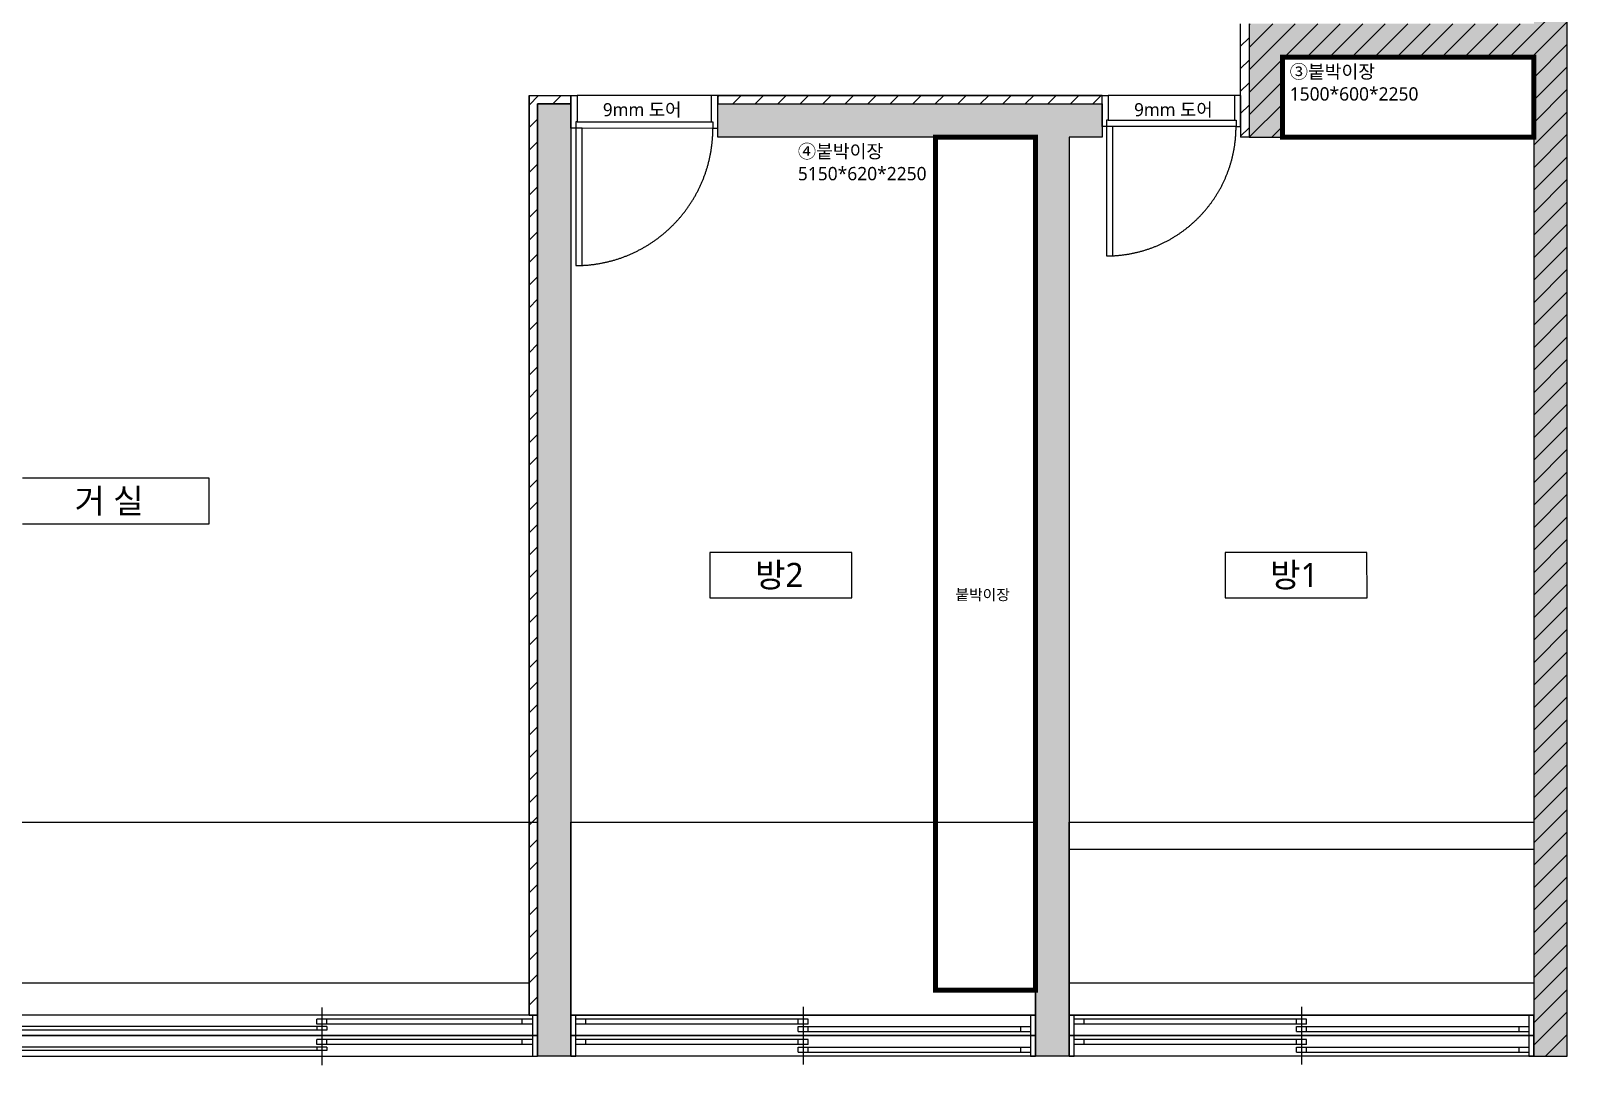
# Model space of a CAD drawing. Header units: millimetres. Extents: x 512 to 764439, y -71 to 559481.
# Drawn here: x 469898 to 479096, y 205377 to 211570 of the extents above; entities that cross this region are included whole.
import ezdxf

# ---------------------------------------------------------------- set-up
doc = ezdxf.new("R2010")
doc.units = ezdxf.units.MM
doc.header["$LTSCALE"] = 50
doc.linetypes.add('DASHDOT', pattern=[1, 0.5, -0.25, 0, -0.25])
for name, color, linetype in [('#DOOR', 4, 'Continuous'), ('#FUR_제작', 6, 'Continuous'), ('#TEXT', 7, 'Continuous'), ('#WIN', 4, 'Continuous'), ('#건축벽체_CON', 2, 'Continuous'), ('#목공', 124, 'Continuous'), ('.', 8, 'Continuous'), ('16.마감표기도', 7, 'Continuous'), ('_0', 7, 'Continuous'), ('fur', 6, 'Continuous'), ('목공', 124, 'Continuous')]:
    doc.layers.add(name, color=color, linetype=linetype)
doc.styles.get("Standard").update_dxf_attribs({"font": 'arial.ttf'})
doc.styles.add('맑은 고딕', font='malgun.ttf')
pattern_1 = [(45, (226107.1, 166752.55), (-67.35192, 67.35192), [])]

# ---------------------------------------------------------------- blocks, each defined once
blk = doc.blocks.new('DFDSF')
at = {"layer": '.', "ltscale": 2, "transparency": 33554559}
h = blk.add_hatch(color=8, dxfattribs=at)
h.dxf.hatch_style = 1
h.paths.add_polyline_path([(338341.2, 81981.1), (336641.2, 81981.1), (336641.2, 81781.1), (337741.2, 81781.1), (337741.2, 80281.1), (336886.2, 80281.1), (336886.2, 80081.1), (337741.2, 80081.1), (337741.2, 75921.1), (337281.2, 75921.1), (337281.2, 75721.1), (337941.2, 75721.1), (337941.2, 76011.1), (338391.2, 76011.1), (338391.2, 76058), (338391.2, 76211.1), (337941.2, 76211.1), (337941.2, 80081.1), (338341.2, 80081.1)])
h.paths.add_polyline_path([(338141.2, 80881.1), (337941.2, 80881.1), (337941.2, 81781.1), (338141.2, 81781.1)], flags=16)
h.paths.add_polyline_path([(338141.2, 80681.1), (338141.2, 80281.1), (337941.2, 80281.1), (337941.2, 80681.1)], flags=16)
h.paths.add_polyline_path([(339996.2, 80203.6), (339796.2, 80203.6), (339796.2, 80081.1), (339796.2, 78761.1), (339996.2, 78761.1)])
h.paths.add_polyline_path([(331166.2, 70151.1), (330766.2, 70151.1), (330766.2, 69951.1), (331366.2, 69951.1), (331366.2, 74251.1), (331166.2, 74251.1), (331166.2, 74055.5)])
h.paths.add_polyline_path([(336200.7, 78532.8), (336200.7, 79213.9), (335787, 79213.9), (335787, 78532.8)], flags=9)
h.paths.add_polyline_path([(333543.1, 77829.6), (334224.1, 77829.6), (334224.1, 78243.3), (333543.1, 78243.3)], flags=9)
h.paths.add_polyline_path([(337703.7, 74502.9), (337703.7, 75183.9), (337290, 75183.9), (337290, 74502.9)], flags=9)
h.paths.add_polyline_path([(331162.1, 74502.9), (331162.1, 75183.9), (330748.4, 75183.9), (330748.4, 74502.9)], flags=9)
h.paths.add_polyline_path([(336260.6, 76774.4), (336260.6, 77267), (335846.9, 77267), (335846.9, 76774.4)], flags=9)
h.paths.add_polyline_path([(334913.9, 79384.1), (334913.9, 79876.7), (334500.2, 79876.7), (334500.2, 79384.1)], flags=9)
h.paths.add_polyline_path([(329011.8, 71740.4), (329489.3, 71740.4), (329489.3, 72021.6), (329011.8, 72021.6)], flags=9)
h.paths.add_polyline_path([(336400.9, 79956.4), (336699.3, 79956.4), (336699.3, 80077.5), (336400.9, 80077.5)], flags=9)
h.paths.add_polyline_path([(338695.3, 81081.3), (339421.1, 81081.3), (339421.1, 81298.3), (338695.3, 81298.3)], flags=9)
h.paths.add_polyline_path([(336820.7, 78057.1), (337362.8, 78057.1), (337362.8, 78178.2), (336820.7, 78178.2)], flags=25)
h.paths.add_polyline_path([(332573.5, 80085.7), (332573.5, 80472.7), (332452.4, 80472.7), (332452.4, 80085.7)], flags=9)
h.paths.add_polyline_path([(332682, 81037.5), (332682, 81616.6), (332452.3, 81616.6), (332452.3, 81037.5)], flags=9)
h.paths.add_polyline_path([(327279.7, 75623.7), (328005.6, 75623.7), (328005.6, 75840.6), (327279.7, 75840.6)], flags=9)
h.paths.add_polyline_path([(334863.3, 79512.1), (336051.7, 79512.1), (336051.7, 79766.9), (334863.3, 79766.9)], flags=9)
h.paths.add_polyline_path([(329176.8, 70568.8), (329756.3, 70568.8), (329756.3, 70804.7), (329176.8, 70804.7)], flags=9)
h.paths.add_polyline_path([(333507.8, 69233.9), (334696.1, 69233.9), (334696.1, 69488.6), (333507.8, 69488.6)], flags=9)
h.paths.add_polyline_path([(340816.6, 69233.9), (342005, 69233.9), (342005, 69488.6), (340816.6, 69488.6)], flags=9)
h.paths.add_polyline_path([(333634.5, 79165.1), (333999.1, 79165.1), (333999.1, 79348.5), (333634.5, 79348.5)], flags=9)
h.paths.add_polyline_path([(333962.6, 80090.5), (334586.1, 80090.5), (334586.1, 80239.6), (333962.6, 80239.6)], flags=9)
h.paths.add_polyline_path([(334060.9, 75436.5), (335408.1, 75436.5), (335408.1, 75619.9), (334060.9, 75619.9)], flags=9)
h.paths.add_polyline_path([(331366.5, 68772.9), (332548, 68772.9), (332548, 69008.8), (331366.5, 69008.8)], flags=9)
h.paths.add_polyline_path([(334774.3, 77718.7), (335343.7, 77718.7), (335343.7, 78003.8), (334774.3, 78003.8)], flags=9)
h.paths.add_polyline_path([(335953.7, 79875.3), (336320.9, 79875.3), (336320.9, 80024.3), (335953.7, 80024.3)], flags=9)
h.paths.add_polyline_path([(333460.9, 76854.3), (333764.7, 76854.3), (333764.7, 77007.1), (333460.9, 77007.1)], flags=9)
h.paths.add_polyline_path([(333091.1, 76542.6), (333394.9, 76542.6), (333394.9, 76695.4), (333091.1, 76695.4)], flags=9)
h.paths.add_polyline_path([(332969.8, 79053.3), (333100.7, 79053.3), (333100.7, 79206.1), (332969.8, 79206.1)], flags=9)
h.paths.add_polyline_path([(332884.4, 77770.4), (333188.2, 77770.4), (333188.2, 77923.2), (332884.4, 77923.2)], flags=9)
h.paths.add_polyline_path([(332836.6, 78524.5), (333230.8, 78524.5), (333230.8, 78677.2), (332836.6, 78677.2)], flags=9)
h.paths.add_polyline_path([(329027.4, 69208.3), (329838.7, 69208.3), (329838.7, 69493.3), (329027.4, 69493.3)], flags=9)
h.paths.add_polyline_path([(333408.3, 81268.8), (334219.6, 81268.8), (334219.6, 81553.9), (333408.3, 81553.9)], flags=9)
h.paths.add_polyline_path([(336706.9, 80756.2), (336706.9, 81151.4), (336537.7, 81151.4), (336537.7, 80756.2)], flags=9)
h.paths.add_polyline_path([(336759.6, 81121.6), (336759.6, 81407.7), (336590.4, 81407.7), (336590.4, 81121.6)], flags=9)
h.paths.add_polyline_path([(328332, 78371.2), (328332, 78766.4), (328162.7, 78766.4), (328162.7, 78371.2)], flags=9)
h.paths.add_polyline_path([(328384.8, 78736.5), (328384.8, 79022.9), (328214.7, 79022.9), (328214.7, 78736.5)], flags=9)
h.paths.add_polyline_path([(338932.4, 71242.6), (339326.7, 71242.6), (339326.7, 71395.4), (338932.4, 71395.4)], flags=9)
h.paths.add_polyline_path([(341434.5, 74226.2), (341828.8, 74226.2), (341828.8, 74379), (341434.5, 74379)], flags=9)
h.paths.add_polyline_path([(337702.2, 71296.7), (338108.8, 71296.7), (338108.8, 71577.9), (337702.2, 71577.9)], flags=9)
h.paths.add_polyline_path([(340786.3, 71296.7), (341192.9, 71296.7), (341192.9, 71577.9), (340786.3, 71577.9)], flags=9)
h.paths.add_polyline_path([(330938, 77966.2), (331344.6, 77966.2), (331344.6, 78247.4), (330938, 78247.4)], flags=9)
h.paths.add_polyline_path([(333628.2, 71737.2), (334197.6, 71737.2), (334197.6, 72022.3), (333628.2, 72022.3)], flags=9)
h.paths.add_polyline_path([(327958.2, 69261.8), (328352.4, 69261.8), (328352.4, 69414.6), (327958.2, 69414.6)], flags=9)
h.paths.add_polyline_path([(327409.8, 71898.3), (327804.1, 71898.3), (327804.1, 72051.1), (327409.8, 72051.1)], flags=9)
h.paths.add_polyline_path([(327434.8, 74896.2), (327829, 74896.2), (327829, 75049), (327434.8, 75049)], flags=9)
h.paths.add_polyline_path([(327440.5, 77324), (327756.6, 77324), (327756.6, 77476.7), (327440.5, 77476.7)], flags=9)
h.paths.add_polyline_path([(327478.9, 76542.6), (327782.7, 76542.6), (327782.7, 76695.4), (327478.9, 76695.4)], flags=9)
h.paths.add_polyline_path([(341178.3, 75772.2), (341178.3, 75148.5), (341329.6, 75148.5), (341329.6, 75772.2)], flags=9)
h.paths.add_polyline_path([(341233.7, 75866.2), (341233.7, 76261.4), (341064.4, 76261.4), (341064.4, 75866.2)], flags=9)
h.paths.add_polyline_path([(341286.5, 76231.5), (341286.5, 76517.9), (341116.4, 76517.9), (341116.4, 76231.5)], flags=9)
h.paths.add_polyline_path([(339403.9, 77086.2), (339403.9, 77481.4), (339234.7, 77481.4), (339234.7, 77086.2)], flags=9)
h.paths.add_polyline_path([(339456.2, 77438.2), (339456.2, 77723.4), (339289.6, 77723.4), (339289.6, 77438.2)], flags=9)
h.paths.add_polyline_path([(328180, 78337.2), (328180, 77751.1), (328331.3, 77751.1), (328331.3, 78337.2)], flags=9)
h.paths.add_polyline_path([(338414.5, 77089.5), (339135.2, 77089.5), (339135.2, 77242.3), (338414.5, 77242.3)], flags=9)
h.paths.add_polyline_path([(338683.5, 77496.6), (338987.3, 77496.6), (338987.3, 77649.4), (338683.5, 77649.4)], flags=9)
h.paths.add_polyline_path([(340029.3, 76679.8), (340333.1, 76679.8), (340333.1, 76832.6), (340029.3, 76832.6)], flags=9)
h.paths.add_polyline_path([(338380.9, 78083.2), (339011.1, 78083.2), (339011.1, 78236), (338380.9, 78236)], flags=9)
h.paths.add_polyline_path([(338414.5, 79236), (339135.2, 79236), (339135.2, 79388.8), (338414.5, 79388.8)], flags=9)
h.paths.add_polyline_path([(327245.7, 80105.2), (327559.2, 80105.2), (327559.2, 80280.3), (327245.7, 80280.3)], flags=9)
h.paths.add_polyline_path([(327265.7, 79299), (327538.3, 79299), (327538.3, 79477.3), (327265.7, 79477.3)], flags=9)
h.paths.add_polyline_path([(342110.3, 76479.4), (342423.8, 76479.4), (342423.8, 76654.6), (342110.3, 76654.6)], flags=9)
h = blk.add_hatch(color=8, dxfattribs=at)
h.dxf.hatch_style = 1
h.paths.add_polyline_path([(336646.2, 74251.1), (336446.2, 74251.1), (336446.2, 68796.1), (336446.2, 68796.1), (336446.2, 68673.6), (336446.2, 68673.6), (336446.2, 68551.1), (336646.2, 68551.1), (336646.2, 68673.6), (336646.2, 68796.1)])
h.paths.add_polyline_path([(333337.8, 69143.6), (333337.8, 69636.2), (332924.1, 69636.2), (332924.1, 69143.6)], flags=9)
h.paths.add_polyline_path([(329011.8, 71740.4), (329489.3, 71740.4), (329489.3, 72021.6), (329011.8, 72021.6)], flags=9)
h.paths.add_polyline_path([(336400.9, 79956.4), (336699.3, 79956.4), (336699.3, 80077.5), (336400.9, 80077.5)], flags=9)
h.paths.add_polyline_path([(338695.3, 81081.3), (339421.1, 81081.3), (339421.1, 81298.3), (338695.3, 81298.3)], flags=9)
h.paths.add_polyline_path([(336820.7, 78057.1), (337362.8, 78057.1), (337362.8, 78178.2), (336820.7, 78178.2)], flags=9)
h.paths.add_polyline_path([(332573.5, 80085.7), (332573.5, 80472.7), (332452.4, 80472.7), (332452.4, 80085.7)], flags=9)
h.paths.add_polyline_path([(332682, 81037.5), (332682, 81616.6), (332452.3, 81616.6), (332452.3, 81037.5)], flags=9)
h.paths.add_polyline_path([(327279.7, 75623.7), (328005.6, 75623.7), (328005.6, 75840.6), (327279.7, 75840.6)], flags=9)
h.paths.add_polyline_path([(334863.3, 79512.1), (336051.7, 79512.1), (336051.7, 79766.9), (334863.3, 79766.9)], flags=9)
h.paths.add_polyline_path([(329176.8, 70568.8), (329756.3, 70568.8), (329756.3, 70804.7), (329176.8, 70804.7)], flags=9)
h.paths.add_polyline_path([(333507.8, 69233.9), (334696.1, 69233.9), (334696.1, 69488.6), (333507.8, 69488.6)], flags=9)
h.paths.add_polyline_path([(340376, 69233.9), (341564.3, 69233.9), (341564.3, 69488.6), (340376, 69488.6)], flags=9)
h.paths.add_polyline_path([(333634.5, 79165.1), (333999.1, 79165.1), (333999.1, 79348.5), (333634.5, 79348.5)], flags=9)
h.paths.add_polyline_path([(333962.6, 80090.5), (334586.1, 80090.5), (334586.1, 80239.6), (333962.6, 80239.6)], flags=9)
h.paths.add_polyline_path([(334060.9, 75436.5), (335408.1, 75436.5), (335408.1, 75619.9), (334060.9, 75619.9)], flags=9)
h.paths.add_polyline_path([(331366.5, 68772.9), (332548, 68772.9), (332548, 69008.8), (331366.5, 69008.8)], flags=9)
h.paths.add_polyline_path([(334774.3, 77718.7), (335343.7, 77718.7), (335343.7, 78003.8), (334774.3, 78003.8)], flags=9)
h.paths.add_polyline_path([(335953.7, 79875.3), (336320.9, 79875.3), (336320.9, 80024.3), (335953.7, 80024.3)], flags=9)
h.paths.add_polyline_path([(333460.9, 76854.3), (333764.7, 76854.3), (333764.7, 77007.1), (333460.9, 77007.1)], flags=9)
h.paths.add_polyline_path([(333091.1, 76542.6), (333394.9, 76542.6), (333394.9, 76695.4), (333091.1, 76695.4)], flags=9)
h.paths.add_polyline_path([(332969.8, 79053.3), (333100.7, 79053.3), (333100.7, 79206.1), (332969.8, 79206.1)], flags=9)
h.paths.add_polyline_path([(332884.4, 77770.4), (333188.2, 77770.4), (333188.2, 77923.2), (332884.4, 77923.2)], flags=9)
h.paths.add_polyline_path([(332836.6, 78524.5), (333230.8, 78524.5), (333230.8, 78677.2), (332836.6, 78677.2)], flags=9)
h.paths.add_polyline_path([(329027.4, 69208.3), (329838.7, 69208.3), (329838.7, 69493.3), (329027.4, 69493.3)], flags=9)
h.paths.add_polyline_path([(333408.3, 81268.8), (334219.6, 81268.8), (334219.6, 81553.9), (333408.3, 81553.9)], flags=9)
h.paths.add_polyline_path([(336706.9, 80756.2), (336706.9, 81151.4), (336537.7, 81151.4), (336537.7, 80756.2)], flags=9)
h.paths.add_polyline_path([(336759.6, 81121.6), (336759.6, 81407.7), (336590.4, 81407.7), (336590.4, 81121.6)], flags=9)
h.paths.add_polyline_path([(328332, 78371.2), (328332, 78766.4), (328162.7, 78766.4), (328162.7, 78371.2)], flags=9)
h.paths.add_polyline_path([(328384.8, 78736.5), (328384.8, 79022.9), (328214.7, 79022.9), (328214.7, 78736.5)], flags=9)
h.paths.add_polyline_path([(338932.4, 71242.6), (339326.7, 71242.6), (339326.7, 71395.4), (338932.4, 71395.4)], flags=9)
h.paths.add_polyline_path([(341434.5, 74226.2), (341828.8, 74226.2), (341828.8, 74379), (341434.5, 74379)], flags=9)
h.paths.add_polyline_path([(337702.2, 71296.7), (338108.8, 71296.7), (338108.8, 71577.9), (337702.2, 71577.9)], flags=9)
h.paths.add_polyline_path([(340786.3, 71296.7), (341192.9, 71296.7), (341192.9, 71577.9), (340786.3, 71577.9)], flags=9)
h.paths.add_polyline_path([(330938, 77966.2), (331344.6, 77966.2), (331344.6, 78247.4), (330938, 78247.4)], flags=9)
h.paths.add_polyline_path([(333628.2, 71737.2), (334197.6, 71737.2), (334197.6, 72022.3), (333628.2, 72022.3)], flags=9)
h.paths.add_polyline_path([(327958.2, 69261.8), (328352.4, 69261.8), (328352.4, 69414.6), (327958.2, 69414.6)], flags=9)
h.paths.add_polyline_path([(327409.8, 71898.3), (327804.1, 71898.3), (327804.1, 72051.1), (327409.8, 72051.1)], flags=9)
h.paths.add_polyline_path([(327434.8, 74896.2), (327829, 74896.2), (327829, 75049), (327434.8, 75049)], flags=9)
h.paths.add_polyline_path([(327440.5, 77324), (327756.6, 77324), (327756.6, 77476.7), (327440.5, 77476.7)], flags=9)
h.paths.add_polyline_path([(327478.9, 76542.6), (327782.7, 76542.6), (327782.7, 76695.4), (327478.9, 76695.4)], flags=9)
h.paths.add_polyline_path([(341178.3, 75772.2), (341178.3, 75148.5), (341329.6, 75148.5), (341329.6, 75772.2)], flags=9)
h.paths.add_polyline_path([(341233.7, 75866.2), (341233.7, 76261.4), (341064.4, 76261.4), (341064.4, 75866.2)], flags=9)
h.paths.add_polyline_path([(341286.5, 76231.5), (341286.5, 76517.9), (341116.4, 76517.9), (341116.4, 76231.5)], flags=9)
h.paths.add_polyline_path([(339403.9, 77086.2), (339403.9, 77481.4), (339234.7, 77481.4), (339234.7, 77086.2)], flags=9)
h.paths.add_polyline_path([(339456.2, 77438.2), (339456.2, 77723.4), (339289.6, 77723.4), (339289.6, 77438.2)], flags=9)
h.paths.add_polyline_path([(328180, 78337.2), (328180, 77751.1), (328331.3, 77751.1), (328331.3, 78337.2)], flags=9)
h.paths.add_polyline_path([(338414.5, 77089.5), (339135.2, 77089.5), (339135.2, 77242.3), (338414.5, 77242.3)], flags=9)
h.paths.add_polyline_path([(338683.5, 77496.6), (338987.3, 77496.6), (338987.3, 77649.4), (338683.5, 77649.4)], flags=9)
h.paths.add_polyline_path([(340029.3, 76679.8), (340333.1, 76679.8), (340333.1, 76832.6), (340029.3, 76832.6)], flags=9)
h.paths.add_polyline_path([(338380.9, 78083.2), (339011.1, 78083.2), (339011.1, 78236), (338380.9, 78236)], flags=9)
h.paths.add_polyline_path([(338414.5, 79236), (339135.2, 79236), (339135.2, 79388.8), (338414.5, 79388.8)], flags=9)
h.paths.add_polyline_path([(327245.7, 80105.2), (327559.2, 80105.2), (327559.2, 80280.3), (327245.7, 80280.3)], flags=9)
h.paths.add_polyline_path([(327265.7, 79299), (327538.3, 79299), (327538.3, 79477.3), (327265.7, 79477.3)], flags=9)
h.paths.add_polyline_path([(342110.3, 76479.4), (342423.8, 76479.4), (342423.8, 76654.6), (342110.3, 76654.6)], flags=9)
h = blk.add_hatch(color=8, dxfattribs=at)
h.dxf.hatch_style = 1
h.paths.add_polyline_path([(340506.2, 76211.1), (339796.2, 76211.1), (339796.2, 76011.1), (340706.2, 76011.1), (340706.2, 75421.1), (340771.2, 75421.1), (340906.2, 75421.1), (340906.2, 77261.1), (341911.2, 77261.1), (341911.2, 76241.1), (342411.2, 76241.1), (342411.2, 74731.1), (340706.2, 74731.1), (340706.2, 74051.1), (340906.2, 74051.1), (340906.2, 74531.1), (342411.2, 74531.1), (342411.2, 68551.1), (342611.2, 68551.1), (342611.2, 76891.1), (342111.2, 76891.1), (342111.2, 77461.1), (339796.2, 77461.1), (339796.2, 77261.1), (340506.2, 77261.1)])
h.paths.add_polyline_path([(342111.2, 76441.1), (342111.2, 76691.1), (342411.2, 76691.1), (342411.2, 76441.1)], flags=16)
h.paths.add_polyline_path([(342110.3, 76479.4), (342423.8, 76479.4), (342423.8, 76654.6), (342110.3, 76654.6)], flags=24)
h = blk.add_hatch(color=8, dxfattribs=at)
h.dxf.hatch_style = 1
h.paths.add_polyline_path([(337526.2, 74251.1), (337526.2, 74105.5), (337526.2, 74051.1), (339428.7, 74051.1), (339428.7, 68551.1), (339628.7, 68551.1), (339628.7, 74051.1), (339826.2, 74051.1), (339826.2, 74251.1)])
at = {"layer": '#DOOR', "color": 8}
for p, q in [((336646.2, 74105.5), (336646.2, 74301.1)), ((336646.2, 74301.1), (336685.4, 74301.1)), ((336685.4, 74301.1), (336685.4, 74144.6)), ((337487.1, 74301.1), (336685.4, 74301.1)), ((337487.1, 74301.1), (337487.1, 74144.6)), ((337526.2, 74301.1), (337487.1, 74301.1)), ((337526.2, 74105.5), (337526.2, 74301.1)), ((339826.2, 74116.6), (339826.2, 74301.1)), ((339826.2, 74301.1), (339863.1, 74301.1)), ((339863.1, 74301.1), (339863.1, 74153.5)), ((340619.4, 74301.1), (339863.1, 74301.1)), ((340619.4, 74301.1), (340619.4, 74153.5)), ((340656.2, 74301.1), (340619.4, 74301.1)), ((340656.2, 74116.6), (340656.2, 74301.1)), ((336685.4, 74144.6), (336675.6, 74144.6)), ((336675.6, 74144.6), (336675.6, 74105.5)), ((336685.4, 74144.6), (337487.1, 74144.6)), ((337487.1, 74144.6), (337496.9, 74144.6)), ((337496.9, 74144.6), (337496.9, 74105.5)), ((339863.1, 74153.5), (339853.9, 74153.5)), ((339853.9, 74153.5), (339853.9, 74116.6)), ((339863.1, 74153.5), (340619.4, 74153.5)), ((340619.4, 74153.5), (340628.6, 74153.5)), ((340628.6, 74153.5), (340628.6, 74116.6)), ((336675.6, 74105.5), (336646.2, 74105.5)), ((336714.7, 74105.5), (336675.6, 74105.5)), ((336675.6, 74105.5), (336675.6, 73284.2)), ((336714.7, 73284.2), (336714.7, 74105.5)), ((337496.9, 74104.6), (336714.7, 74105.5)), ((337496.9, 74105.5), (337526.2, 74105.5)), ((339853.9, 74116.6), (339826.2, 74116.6)), ((339890.8, 74116.6), (339853.9, 74116.6)), ((339853.9, 74116.6), (339853.9, 73342)), ((339890.8, 73342), (339890.8, 74116.6)), ((340628.6, 74115.8), (339890.8, 74116.6)), ((340628.6, 74116.6), (340656.2, 74116.6)), ((339853.9, 73342), (339890.8, 73342)), ((336675.6, 73284.2), (336714.7, 73284.2))]:
    blk.add_line(p, q, dxfattribs=at)
at = {"layer": '#DOOR', "color": 8, "linetype": 'DASHDOT', "ltscale": 70}
for centre, radius in [((336675.6, 74104.6), 821.3), ((339853.9, 74115.8), 774.7)]:
    blk.add_arc(centre, radius, 272.72937, 0.065, dxfattribs=at)
at = {"layer": '#TEXT', "color": 8}
for p, q in [((334482.5, 72010.1), (333365.1, 72010.1)), ((334482.5, 71737.9), (334482.5, 72010.1)), ((333365.1, 71737.9), (334482.5, 71737.9))]:
    blk.add_line(p, q, dxfattribs=at)
at = {"layer": '#WIN', "color": 8}
for p, q in [((335156.2, 68841.1), (335156.2, 68618.6)), ((338037.5, 68846.1), (338037.5, 68623.6)), ((341020, 68846.1), (341020, 68623.6)), ((336446.2, 68796.1), (331366.2, 68796.1)), ((335186.2, 68727.3), (332606.2, 68727.4)), ((336416.2, 68772.3), (335126.2, 68772.3)), ((335126.2, 68742.3), (335126.2, 68772.3)), ((336416.2, 68742.3), (335126.2, 68742.3)), ((335126.2, 68727.3), (335126.2, 68706.1)), ((335156.2, 68718.6), (335156.2, 68496.1)), ((335186.2, 68742.3), (335186.2, 68772.3)), ((335186.2, 68727.3), (335186.2, 68706.1)), ((336356.2, 68742.3), (336356.2, 68772.3)), ((336446.2, 68796.1), (336416.2, 68796.1)), ((336416.2, 68796.1), (336416.2, 68673.6)), ((336446.2, 68673.6), (336446.2, 68796.1)), ((336446.2, 68673.6), (336446.2, 68796.1)), ((336646.2, 68796.1), (339428.7, 68796.1)), ((336646.2, 68673.6), (336646.2, 68796.1)), ((336676.2, 68796.1), (336646.2, 68796.1)), ((336646.2, 68796.1), (336646.2, 68673.6)), ((336676.2, 68673.6), (336676.2, 68796.1)), ((338067.5, 68772.3), (336676.2, 68772.3)), ((338067.5, 68742.3), (336676.2, 68742.3)), ((336736.2, 68742.3), (336736.2, 68772.3)), ((338007.5, 68742.3), (338007.5, 68772.3)), ((338007.5, 68697.3), (338007.5, 68727.3)), ((338007.5, 68727.3), (339398.7, 68727.3)), ((338037.5, 68723.6), (338037.5, 68501.1)), ((338067.5, 68742.3), (338067.5, 68772.3)), ((338067.5, 68697.3), (338067.5, 68727.3)), ((339338.7, 68727.3), (339338.7, 68697.3)), ((339428.7, 68796.1), (339398.7, 68796.1)), ((339398.7, 68796.1), (339398.7, 68673.6)), ((339428.7, 68796.1), (339428.7, 68673.6)), ((339428.7, 68673.6), (339428.7, 68796.1)), ((339628.7, 68796.1), (342411.2, 68796.1)), ((339628.7, 68673.6), (339628.7, 68796.1)), ((339658.7, 68796.1), (339628.7, 68796.1)), ((339628.7, 68796.1), (339628.7, 68673.6)), ((339658.7, 68673.6), (339658.7, 68796.1)), ((341050, 68772.3), (339658.7, 68772.3)), ((341050, 68742.3), (339658.7, 68742.3)), ((339718.7, 68742.3), (339718.7, 68772.3)), ((340990, 68742.3), (340990, 68772.3)), ((340990, 68697.3), (340990, 68727.3)), ((340990, 68727.3), (342381.2, 68727.3)), ((341020, 68723.6), (341020, 68501.1)), ((341050, 68742.3), (341050, 68772.3)), ((341050, 68697.3), (341050, 68727.3)), ((342321.2, 68727.3), (342321.2, 68697.3)), ((342411.2, 68796.1), (342381.2, 68796.1)), ((342381.2, 68796.1), (342381.2, 68673.6)), ((342411.2, 68796.1), (342411.2, 68673.6)), ((342411.2, 68673.6), (342411.2, 68796.1)), ((336446.2, 68673.6), (331366.2, 68673.6)), ((331366.2, 68673.6), (336446.2, 68673.6)), ((335186.2, 68706.1), (332606.2, 68706.1)), ((336416.2, 68649.8), (335126.2, 68649.8)), ((335126.2, 68619.8), (335126.2, 68649.8)), ((336416.2, 68619.8), (335126.2, 68619.8)), ((335186.2, 68619.8), (335186.2, 68649.8)), ((336356.2, 68619.8), (336356.2, 68649.8)), ((336446.2, 68673.6), (336416.2, 68673.6)), ((336416.2, 68673.6), (336416.2, 68551.1)), ((336416.2, 68673.6), (336446.2, 68673.6)), ((336446.2, 68551.1), (336446.2, 68673.6)), ((336446.2, 68551.1), (336446.2, 68673.6)), ((336646.2, 68673.6), (339428.7, 68673.6)), ((336646.2, 68551.1), (336646.2, 68673.6)), ((336676.2, 68673.6), (336646.2, 68673.6)), ((336646.2, 68673.6), (336646.2, 68551.1)), ((339428.7, 68673.6), (336646.2, 68673.6)), ((336646.2, 68673.6), (336676.2, 68673.6)), ((336676.2, 68551.1), (336676.2, 68673.6)), ((338067.5, 68649.8), (336676.2, 68649.8)), ((338067.5, 68619.8), (336676.2, 68619.8)), ((336736.2, 68619.8), (336736.2, 68649.8)), ((338007.5, 68697.3), (339398.7, 68697.3)), ((338007.5, 68619.8), (338007.5, 68649.8)), ((338067.5, 68619.8), (338067.5, 68649.8)), ((339428.7, 68673.6), (339398.7, 68673.6)), ((339398.7, 68673.6), (339398.7, 68551.1)), ((339398.7, 68673.6), (339428.7, 68673.6)), ((339428.7, 68673.6), (339428.7, 68551.1)), ((339428.7, 68551.1), (339428.7, 68673.6)), ((339628.7, 68673.6), (342411.2, 68673.6)), ((339628.7, 68551.1), (339628.7, 68673.6)), ((339658.7, 68673.6), (339628.7, 68673.6)), ((339628.7, 68673.6), (339628.7, 68551.1)), ((342411.2, 68673.6), (339628.7, 68673.6)), ((339628.7, 68673.6), (339658.7, 68673.6)), ((339658.7, 68551.1), (339658.7, 68673.6)), ((341050, 68649.8), (339658.7, 68649.8)), ((341050, 68619.8), (339658.7, 68619.8)), ((339718.7, 68619.8), (339718.7, 68649.8)), ((340990, 68697.3), (342381.2, 68697.3)), ((340990, 68619.8), (340990, 68649.8)), ((341050, 68619.8), (341050, 68649.8)), ((342411.2, 68673.6), (342381.2, 68673.6)), ((342381.2, 68673.6), (342381.2, 68551.1)), ((342381.2, 68673.6), (342411.2, 68673.6)), ((342411.2, 68673.6), (342411.2, 68551.1)), ((342411.2, 68551.1), (342411.2, 68673.6)), ((331366.2, 68551.1), (336446.2, 68551.1)), ((335186.2, 68604.8), (332606.2, 68604.9)), ((335186.2, 68583.6), (332606.2, 68583.6)), ((335126.2, 68604.8), (335126.2, 68583.6)), ((335186.2, 68604.8), (335186.2, 68583.6)), ((336416.2, 68551.1), (336446.2, 68551.1)), ((339428.7, 68551.1), (336646.2, 68551.1)), ((336646.2, 68551.1), (336676.2, 68551.1)), ((338007.5, 68574.8), (338007.5, 68604.8)), ((338007.5, 68604.8), (339398.7, 68604.8)), ((338007.5, 68574.8), (339398.7, 68574.8)), ((338067.5, 68574.8), (338067.5, 68604.8)), ((339338.7, 68604.8), (339338.7, 68574.8)), ((339398.7, 68551.1), (339428.7, 68551.1)), ((342411.2, 68551.1), (339628.7, 68551.1)), ((339628.7, 68551.1), (339658.7, 68551.1)), ((340990, 68574.8), (340990, 68604.8)), ((340990, 68604.8), (342381.2, 68604.8)), ((340990, 68574.8), (342381.2, 68574.8)), ((341050, 68574.8), (341050, 68604.8)), ((342321.2, 68604.8), (342321.2, 68574.8)), ((342381.2, 68551.1), (342411.2, 68551.1))]:
    blk.add_line(p, q, dxfattribs=at)
at = {"layer": '#건축벽체_CON', "color": 8, "ltscale": 2}
for p, q in [((342611.2, 68551.1), (342611.2, 76891.1)), ((340706.2, 74731.1), (340706.2, 74051.1)), ((340906.2, 74051.1), (340906.2, 74531.1)), ((340906.2, 74531.1), (342411.2, 74531.1)), ((342411.2, 74531.1), (342411.2, 68551.1)), ((336446.2, 68551.1), (336446.2, 74251.1)), ((336446.2, 74251.1), (336646.2, 74251.1)), ((336646.2, 74251.1), (336646.2, 68551.1)), ((337526.2, 74051.1), (337526.2, 74251.1)), ((337526.2, 74251.1), (339826.2, 74251.1)), ((339826.2, 74251.1), (339826.2, 74051.1)), ((339428.7, 74051.1), (337526.2, 74051.1)), ((339428.7, 68551.1), (339428.7, 74051.1)), ((339826.2, 74051.1), (339628.7, 74051.1)), ((339628.7, 74051.1), (339628.7, 68551.1)), ((340706.2, 74051.1), (340906.2, 74051.1)), ((336646.2, 68551.1), (336446.2, 68551.1)), ((339628.7, 68551.1), (339428.7, 68551.1)), ((342411.2, 68551.1), (342611.2, 68551.1))]:
    blk.add_line(p, q, dxfattribs=at)
at = {"layer": '#목공', "color": 8, "ltscale": 2}
for p, q in [((340656.2, 74301.1), (340656.2, 74731.1)), ((336396.2, 74301.1), (336396.2, 68796.1)), ((336396.2, 74301.1), (336646.2, 74301.1)), ((336396.2, 68796.1), (336396.2, 74301.1)), ((336396.2, 74301.1), (336646.2, 74301.1)), ((336446.2, 74251.1), (336446.2, 68551.1)), ((336446.2, 74251.1), (336646.2, 74251.1)), ((336446.2, 68796.1), (336446.2, 74251.1)), ((336446.2, 74251.1), (336646.2, 74251.1)), ((336646.2, 74251.1), (336446.2, 74251.1)), ((336446.2, 74251.1), (336446.2, 68796.1)), ((336646.2, 74251.1), (336646.2, 74301.1)), ((336646.2, 74301.1), (336646.2, 74251.1)), ((337526.2, 74301.1), (339826.2, 74301.1)), ((337526.2, 74251.1), (337526.2, 74301.1)), ((337526.2, 74301.1), (337526.2, 74251.1)), ((339826.2, 74301.1), (337526.2, 74301.1)), ((337526.2, 74251.1), (339826.2, 74251.1)), ((337526.2, 74251.1), (339826.2, 74251.1)), ((339826.2, 74251.1), (339826.2, 74301.1)), ((339826.2, 74251.1), (339826.2, 74301.1)), ((340656.2, 74301.1), (340656.2, 74251.1)), ((340656.2, 74251.1), (340656.2, 74051.1)), ((340706.2, 74051.1), (340656.2, 74051.1)), ((336396.2, 68796.1), (336446.2, 68796.1)), ((336446.2, 68796.1), (336396.2, 68796.1))]:
    blk.add_line(p, q, dxfattribs=at)
at = {"layer": '.', "color": 8, "linetype": 'Continuous', "ltscale": 2, "transparency": 33554559}
for p, q in [((340706.2, 74647.2), (340656.2, 74597.2)), ((340706.2, 74512.5), (340656.2, 74462.5)), ((340706.2, 74377.8), (340656.2, 74327.8)), ((336453.7, 74301.1), (336396.2, 74243.6)), ((336588.4, 74301.1), (336538.4, 74251.1)), ((337531.3, 74301.1), (337526.2, 74296)), ((337666.1, 74301.1), (337616.1, 74251.1)), ((337800.8, 74301.1), (337750.8, 74251.1)), ((337935.5, 74301.1), (337885.5, 74251.1)), ((338070.2, 74301.1), (338020.2, 74251.1)), ((338204.9, 74301.1), (338154.9, 74251.1)), ((338339.6, 74301.1), (338289.6, 74251.1)), ((338474.3, 74301.1), (338424.3, 74251.1)), ((338609, 74301.1), (338559, 74251.1)), ((338743.7, 74301.1), (338693.7, 74251.1)), ((338878.4, 74301.1), (338828.4, 74251.1)), ((339013.1, 74301.1), (338963.1, 74251.1)), ((339147.8, 74301.1), (339097.8, 74251.1)), ((339282.5, 74301.1), (339232.5, 74251.1)), ((339417.2, 74301.1), (339367.2, 74251.1)), ((339551.9, 74301.1), (339501.9, 74251.1)), ((339686.6, 74301.1), (339636.6, 74251.1)), ((339821.3, 74301.1), (339771.3, 74251.1)), ((340706.2, 74243.1), (340656.2, 74193.1)), ((336446.2, 74158.9), (336396.2, 74108.9)), ((340706.2, 74108.4), (340656.2, 74058.4)), ((336446.2, 74024.2), (336396.2, 73974.2)), ((336446.2, 73889.5), (336396.2, 73839.5)), ((336446.2, 73754.8), (336396.2, 73704.8)), ((336446.2, 73620.1), (336396.2, 73570.1)), ((336446.2, 73485.4), (336396.2, 73435.4)), ((336446.2, 73350.7), (336396.2, 73300.7)), ((336446.2, 73216), (336396.2, 73166)), ((336446.2, 73081.3), (336396.2, 73031.3)), ((336446.2, 72946.6), (336396.2, 72896.6)), ((336446.2, 72811.9), (336396.2, 72761.9)), ((336446.2, 72677.2), (336396.2, 72627.2)), ((336446.2, 72542.5), (336396.2, 72492.5)), ((336446.2, 72407.8), (336396.2, 72357.8)), ((336446.2, 72273), (336396.2, 72223)), ((336446.2, 72138.3), (336396.2, 72088.3)), ((336446.2, 72003.6), (336396.2, 71953.6)), ((336446.2, 71868.9), (336396.2, 71818.9)), ((336446.2, 71734.2), (336396.2, 71684.2)), ((336446.2, 71599.5), (336396.2, 71549.5)), ((336446.2, 71464.8), (336396.2, 71414.8)), ((336446.2, 71330.1), (336396.2, 71280.1)), ((336446.2, 71195.4), (336396.2, 71145.4)), ((336446.2, 71060.7), (336396.2, 71010.7)), ((336446.2, 70926), (336396.2, 70876)), ((336446.2, 70791.3), (336396.2, 70741.3)), ((336446.2, 70656.6), (336396.2, 70606.6)), ((336446.2, 70521.9), (336396.2, 70471.9)), ((336446.2, 70387.2), (336396.2, 70337.2)), ((336446.2, 70252.5), (336396.2, 70202.5)), ((336446.2, 70117.8), (336396.2, 70067.8)), ((336446.2, 69983.1), (336396.2, 69933.1)), ((336446.2, 69848.4), (336396.2, 69798.4)), ((336446.2, 69713.7), (336396.2, 69663.7)), ((336446.2, 69579), (336396.2, 69529)), ((336446.2, 69444.3), (336396.2, 69394.3)), ((336446.2, 69309.6), (336396.2, 69259.6)), ((336446.2, 69174.9), (336396.2, 69124.9)), ((336446.2, 69040.2), (336396.2, 68990.2)), ((336446.2, 68905.5), (336396.2, 68855.5))]:
    blk.add_line(p, q, dxfattribs=at)
at = {"color": 8, "transparency": 33554483}
for p, q in [((331366.2, 69951.1), (336396.2, 69951.1)), ((336396.2, 69951.1), (336396.2, 68796.1)), ((336646.2, 69951.1), (339428.7, 69951.1)), ((336646.2, 68796.1), (336646.2, 69951.1)), ((339428.7, 69951.1), (339428.7, 68796.1)), ((339628.7, 69951.1), (342411.2, 69951.1)), ((339628.7, 68796.1), (339628.7, 69951.1)), ((342411.2, 69951.1), (342411.2, 68796.1)), ((336396.2, 68796.1), (331366.2, 68796.1)), ((339428.7, 68796.1), (336646.2, 68796.1)), ((342411.2, 68796.1), (339628.7, 68796.1))]:
    blk.add_line(p, q, dxfattribs=at)
at = {"layer": '_0', "color": 8, "extrusion": (0, 0, -1)}
for p, q in [((334482.5, 72010.1), (333365.1, 72010.1)), ((334482.5, 71737.9), (334482.5, 72010.1)), ((333365.1, 71737.9), (334482.5, 71737.9)), ((338327.7, 71566.4), (337478.3, 71566.4)), ((337478.3, 71566.4), (337478.3, 71294.2)), ((338329, 71294.2), (338327.7, 71566.4)), ((341411.8, 71566.4), (340562.5, 71566.4)), ((340562.5, 71566.4), (340562.5, 71294.2)), ((341413.2, 71294.2), (341411.8, 71566.4)), ((337478.3, 71294.2), (338329, 71294.2)), ((340562.5, 71294.2), (341413.2, 71294.2))]:
    blk.add_line(p, q, dxfattribs=at)
at = {"layer": 'fur', "color": 8, "ltscale": 2}
for p, q in [((342411.2, 74531.1), (340906.2, 74531.1)), ((340906.2, 74531.1), (340906.2, 74051.1)), ((342411.2, 74051.1), (342411.2, 74531.1)), ((339428.7, 74051.1), (338828.7, 74051.1)), ((338828.7, 74051.1), (338828.7, 68946.1)), ((339428.7, 68946.1), (339428.7, 74051.1)), ((340906.2, 74051.1), (342411.2, 74051.1)), ((338828.7, 68946.1), (339428.7, 68946.1))]:
    blk.add_line(p, q, dxfattribs=at)
at = {"layer": '목공', "color": 8, "ltscale": 2}
for p, q in [((331366.2, 69951.1), (336446.2, 69951.1)), ((339628.7, 69790.5), (342411.2, 69790.5)), ((331416.2, 68990.5), (336396.2, 68990.5)), ((339628.7, 68990.5), (342411.2, 68990.5))]:
    blk.add_line(p, q, dxfattribs=at)
at = {"layer": '#TEXT', "color": 8, "style": '맑은 고딕'}
for s, height, p in [('9mm 도어', 78, (336838.4, 74177.7)), ('9mm 도어', 78, (340018.4, 74177.7)), ('거 실', 145, (333675.7, 71802.5)), ('방2', 145, (337749.1, 71358.7)), ('방1', 145, (340833.2, 71358.7)), ('붙박이장', 65, (338948.7, 71280.7))]:
    blk.add_text(s, height=height, dxfattribs=at).set_placement(p)

msp = doc.modelspace()

# ---------------------------------------------------------------- hatches: boundary and pattern name
at = {"layer": '.', "ltscale": 2, "true_color": 0x939598, "transparency": 33554523}
h = msp.add_hatch(dxfattribs=at)
h.set_pattern_fill('ANSI31', color=252, scale=30)
h.set_pattern_definition(pattern_1)
h.paths.add_polyline_path([(479095.76604849, 213772.11568977), (478595.76604849, 213772.11568977), (478595.76604849, 214342.11568977), (476280.76604849, 214342.11568977), (476280.76604849, 214142.11568977), (476990.76604849, 214142.11568977), (476990.76604849, 213092.11568977), (476280.76604849, 213092.11568977), (476280.76604849, 212892.11568977), (477190.76604849, 212892.11568977), (477190.76604849, 212302.11568977), (477255.76604849, 212302.11568977), (477390.76604849, 212302.11568977), (477390.76604849, 214142.11568977), (478395.76604849, 214142.11568977), (478395.76604849, 213122.11568977), (478895.76604849, 213122.11568977), (478895.76604849, 211612.11568977), (477190.76604849, 211612.11568977), (477190.76604849, 210932.11568977), (477390.76604849, 210932.11568977), (477390.76604849, 211412.11568977), (478895.76604849, 211412.11568977), (478895.76604849, 210932.11568977), (478895.76604849, 205432.11568977), (479095.76604849, 205432.11568977)])
h.paths.add_polyline_path([(478908.34456842, 213535.66701433), (478908.34456842, 213360.47170183), (478895.76604849, 213360.47170183), (478895.76604849, 213322.11568977), (478595.76604849, 213322.11568977), (478595.76604849, 213360.47170183), (478594.86800592, 213360.47170183), (478594.86800592, 213535.66701433), (478595.76604849, 213535.66701433), (478595.76604849, 213572.11568977), (478895.76604849, 213572.11568977), (478895.76604849, 213535.66701433)], flags=16)
at = {"layer": '.', "ltscale": 2, "true_color": 0xcd6928, "transparency": 33554523}
h = msp.add_hatch(dxfattribs=at)
h.set_pattern_fill('ANSI31', color=32, scale=30)
h.set_pattern_definition(pattern_1)
h.paths.add_polyline_path([(479095.76604849, 213772.11568977), (478595.76604849, 213772.11568977), (478595.76604849, 214342.11568977), (476280.76604849, 214342.11568977), (476280.76604849, 214142.11568977), (476990.76604849, 214142.11568977), (476990.76604849, 213092.11568977), (476280.76604849, 213092.11568977), (476280.76604849, 212892.11568977), (477190.76604849, 212892.11568977), (477190.76604849, 212302.11568977), (477255.76604849, 212302.11568977), (477390.76604849, 212302.11568977), (477390.76604849, 214142.11568977), (478395.76604849, 214142.11568977), (478395.76604849, 213122.11568977), (478895.76604849, 213122.11568977), (478895.76604849, 211612.11568977), (477190.76604849, 211612.11568977), (477190.76604849, 210932.11568977), (477390.76604849, 210932.11568977), (477390.76604849, 211412.11568977), (478895.76604849, 211412.11568977), (478895.76604849, 210932.11568977), (478895.76604849, 205432.11568977), (479095.76604849, 205432.11568977)], flags=17)

# ---------------------------------------------------------------- linework, layer by layer
at = {"layer": '#FUR_제작', "color": 32, "ltscale": 2, "true_color": 0xcd6928, "const_width": 30}
for points in [[(478895.76604849, 211412.11568977), (477390.76604849, 211412.11568977), (477390.76604849, 210932.11568977), (478895.76604849, 210932.11568977)], [(475313.26604849, 210932.11568977), (475913.26604849, 210932.11568977), (475913.26604849, 205827.11568977), (475313.26604849, 205827.11568977)]]:
    msp.add_lwpolyline(points, close=True, dxfattribs=at)

# ---------------------------------------------------------------- block references
at = {"layer": '16.마감표기도', "color": 22, "true_color": 0xe6280f}
msp.add_blockref('DFDSF', (136484.52170978, 136881.03692033), dxfattribs=at)

# ---------------------------------------------------------------- texts
at = {"layer": '#FUR_제작', "color": 0, "ltscale": 2, "char_height": 80, "attachment_point": 1}
for s, insert in [('{\\fMalgun Gothic|b0|i0|c129|p50;\\C32;\\c2648525;③붙박이장\\fMalgun Gothic|b0|i0|c0|p50;^J\\fMalgun Gothic|b0|i0|c129|p50;1500\\fMalgun Gothic|b0|i0|c0|p50;*\\fMalgun Gothic|b0|i0|c129|p50;600\\fMalgun Gothic|b0|i0|c0|p50;*2\\fMalgun Gothic|b0|i0|c129|p50;250}', (477434.3723361, 211365.17808129)), ('{\\fMalgun Gothic|b0|i0|c129|p50;\\C32;\\c2648525;④붙박이장\\fMalgun Gothic|b0|i0|c0|p50;^J\\fMalgun Gothic|b0|i0|c129|p50;5150\\fMalgun Gothic|b0|i0|c0|p50;*\\fMalgun Gothic|b0|i0|c129|p50;620\\fMalgun Gothic|b0|i0|c0|p50;*\\fMalgun Gothic|b0|i0|c129|p50;2250}', (474490.05764308, 210888.08533518))]:
    msp.add_mtext_dynamic_manual_height_columns(s, width=983.0443112396, gutter_width=98.07255812, heights=[0], dxfattribs=dict(at, insert=insert))

doc.saveas('drawing.dxf')
